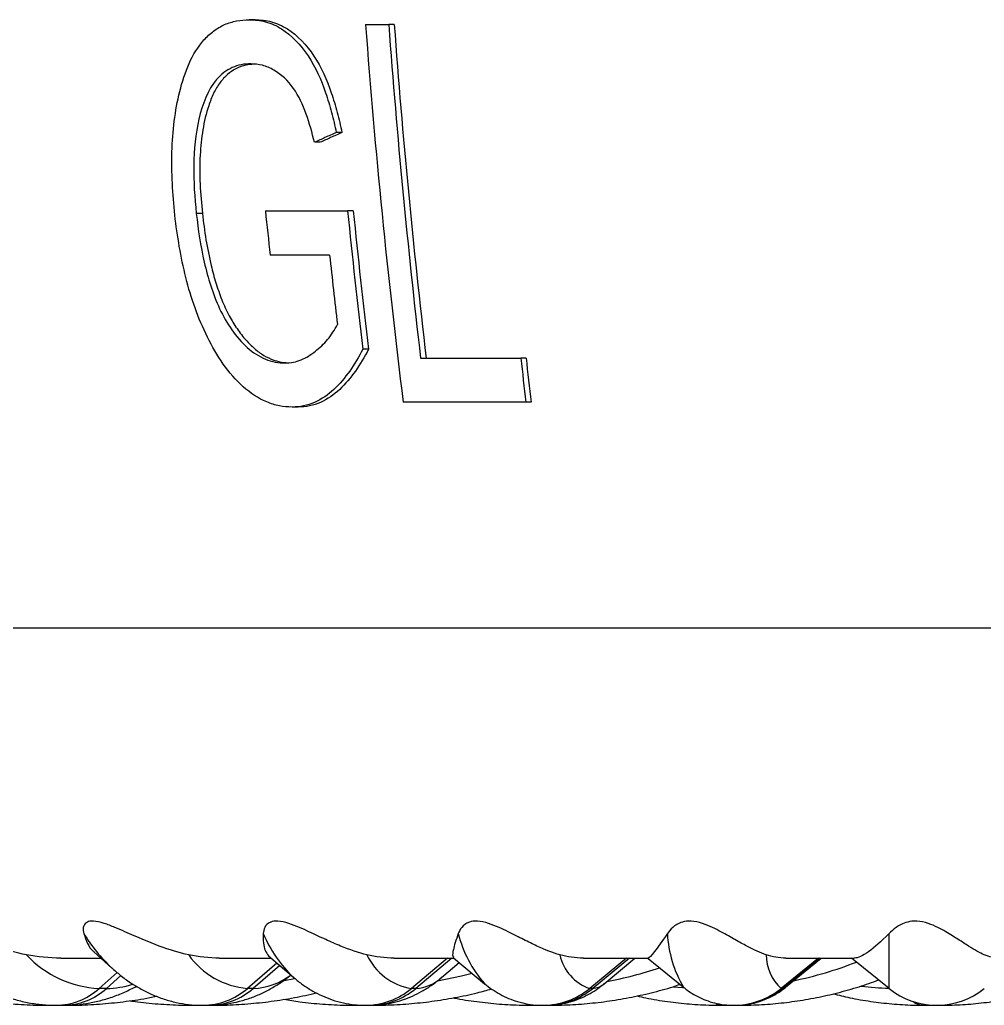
# Model space of a CAD drawing. Header units: millimetres. Extents: x 10 to 412, y 8 to 584.
# Drawn here: x 163.25 to 173.46, y 324.31 to 334.75 of the extents above; entities that cross this region are included whole.
import ezdxf

# ---------------------------------------------------------------- set-up
doc = ezdxf.new("R2010")
doc.units = ezdxf.units.MM
doc.layers.add('DETAIL', color=3, linetype='Continuous')
doc.layers.add('OUTLINE', color=7, linetype='Continuous', lineweight=25)

msp = doc.modelspace()

# ---------------------------------------------------------------- linework, layer by layer
at = {"layer": 'DETAIL'}
for p, q in [((165.18553, 332.69205), (165.12086, 332.69205)), ((172.45438, 324.48392), (172.45438, 325.06514)), ((167.78019, 324.80517), (167.39771, 324.48392)), ((167.82719, 324.80517), (167.44471, 324.48392)), ((169.67601, 324.80517), (169.28605, 324.48392)), ((169.70754, 324.80517), (169.31758, 324.48392)), ((171.70723, 324.80517), (171.31276, 324.48392)), ((171.72306, 324.80517), (171.32859, 324.48392)), ((165.97391, 324.75311), (165.66212, 324.48392)), ((166.00501, 324.72633), (165.72422, 324.48392)), ((164.28197, 324.65354), (164.09248, 324.48392)), ((164.32154, 324.62027), (164.16922, 324.48392)), ((166.16134, 324.58662), (166.05103, 324.56451)), ((164.16922, 324.48392), (164.09248, 324.48392)), ((165.72422, 324.48392), (165.66212, 324.48392)), ((167.44471, 324.48392), (167.39771, 324.48392)), ((169.31758, 324.48392), (169.28605, 324.48392)), ((171.32859, 324.48392), (171.31276, 324.48392)), ((172.97948, 324.30545), (172.99005, 324.30517))]:
    msp.add_line(p, q, dxfattribs=at)
at = {"layer": 'DETAIL', "flags": 128}
for points in [[(168.04142, 324.64348), (167.92668, 324.61374), (167.67362, 324.55932)], [(170.28054, 324.48888), (170.26775, 324.48954), (170.1691, 324.49604)], [(171.35842, 324.49608), (171.35301, 324.49206), (171.32859, 324.48392)], [(166.77945, 324.31296), (166.78014, 324.31259), (166.80828, 324.30517)], [(168.63218, 324.31674), (168.64137, 324.31259), (168.67855, 324.30517)], [(170.61978, 324.32354), (170.64588, 324.31259), (170.69182, 324.30517)]]:
    msp.add_lwpolyline(points, dxfattribs=at)
at = {"layer": 'DETAIL'}
for centre, radius, start, end in [((165.41223, 325.96647), 1.73481, 211.302585, 226.77786), ((167.09435, 325.59599), 1.37123, 202.776134, 226.600866), ((169.11069, 325.36311), 1.25186, 193.769703, 221.437183), ((171.3362, 325.12193), 1.22898, 182.648327, 210.595573), ((164.14469, 325.60391), 1.1212, 222.969478, 267.330808), ((165.73149, 325.32621), 0.84514, 215.146829, 265.291705), ((167.49459, 325.10097), 0.62461, 204.728284, 261.077333), ((169.43615, 324.93499), 0.47539, 191.565267, 251.59455), ((171.61879, 324.83335), 0.46449, 179.21823, 228.78844), ((168.66789, 328.79273), 4.30965, 280.678076, 288.365618), ((170.62748, 328.52981), 4.04749, 281.628641, 291.482734), ((165.70308, 325.1698), 0.68621, 271.765404, 307.58307), ((167.42528, 324.9064), 0.42293, 272.632814, 313.419203), ((164.16612, 325.38269), 0.89878, 270.197392, 288.202676), ((169.30753, 324.67766), 0.194, 272.970744, 312.003235), ((172.57945, 328.08708), 3.60312, 263.326284, 267.965464), ((163.63184, 324.98802), 0.68286, 270.315906, 312.42067), ((163.70812, 324.98919), 0.68404, 270.359599, 312.382843), ((165.18606, 325.02844), 0.72328, 270.185668, 311.16217), ((165.24788, 325.0292), 0.72404, 270.21481, 311.139577), ((166.90947, 325.06131), 0.75614, 270.085757, 310.217709), ((166.95634, 325.06165), 0.75649, 270.114547, 310.208201), ((168.78904, 325.08551), 0.78034, 270.025103, 309.562758), ((168.82055, 325.08557), 0.7804, 270.049127, 309.561203), ((170.81032, 325.10069), 0.79553, 269.942227, 309.16774), ((170.82632, 325.10019), 0.79503, 270.011802, 309.180467), ((172.838, 324.53657), 0.23147, 235.571483, 268.704336)]:
    msp.add_arc(centre, radius, start, end, dxfattribs=at)
at = {"layer": 'OUTLINE'}
for p, q in [((165.74371, 334.74562), (165.68161, 334.74562)), ((166.91323, 334.69367), (167.15832, 334.69367)), ((167.21623, 334.69367), (167.15832, 334.69367)), ((166.66305, 333.55082), (166.60309, 333.55082)), ((166.43333, 333.44691), (166.37266, 333.44691)), ((165.85252, 332.71964), (166.72267, 332.71964)), ((166.78269, 332.71964), (166.72267, 332.71964)), ((166.53246, 332.2521), (165.90313, 332.2521)), ((166.9447, 331.25455), (166.88433, 331.25455)), ((167.49541, 331.16121), (168.55628, 331.16121)), ((168.61179, 331.16121), (168.55628, 331.16121)), ((168.60963, 330.69367), (167.3114, 330.69367)), ((168.66526, 330.69367), (168.60963, 330.69367)), ((166.19805, 330.64172), (166.13508, 330.64172)), ((153.47399, 328.30517), (221.46164, 328.30517)), ((163.68723, 324.80517), (164.11034, 324.80517)), ((164.03786, 324.87068), (164.22794, 324.6989)), ((165.36816, 324.80517), (165.9134, 324.80517)), ((165.88637, 324.82842), (166.15274, 324.59921)), ((167.21727, 324.80517), (167.85237, 324.80517)), ((167.84245, 324.80909), (168.17355, 324.5335)), ((169.22051, 324.80517), (169.90248, 324.80517)), ((169.43735, 324.5335), (169.76372, 324.80517)), ((171.35842, 324.49608), (171.737, 324.80517)), ((171.36262, 324.80517), (172.08628, 324.80517)), ((172.45438, 324.48392), (172.0584, 324.80517)), ((164.22794, 324.6989), (164.22419, 324.70231)), ((167.71597, 324.59921), (167.90214, 324.75941)), ((169.90346, 324.80246), (170.27872, 324.49608)), ((167.71915, 324.60197), (167.71597, 324.59921)), ((168.17355, 324.5335), (168.17219, 324.53463)), ((163.55247, 324.30517), (163.63568, 324.30517)), ((163.63568, 324.30517), (163.71241, 324.30517)), ((163.71241, 324.30517), (163.73336, 324.30517)), ((165.09524, 324.30517), (165.18849, 324.30517)), ((165.18849, 324.30517), (165.25059, 324.30517)), ((165.25059, 324.30517), (165.27406, 324.30517)), ((166.80828, 324.30517), (166.91086, 324.30517)), ((166.91086, 324.30517), (166.95786, 324.30517)), ((166.95786, 324.30517), (166.98367, 324.30517)), ((168.67855, 324.30517), (168.78968, 324.30517)), ((168.78968, 324.30517), (168.82121, 324.30517)), ((168.82121, 324.30517), (168.84918, 324.30517)), ((170.69182, 324.30517), (170.81066, 324.30517)), ((170.81066, 324.30517), (170.82648, 324.30517)), ((170.82648, 324.30517), (170.85639, 324.30517)), ((172.83277, 324.30517), (172.99002, 324.30517))]:
    msp.add_line(p, q, dxfattribs=at)
for centre, radius, start, end in [((247.07965, 340.65388), 80.38768, 184.251999, 187.1173669), ((248.4115, 340.66483), 81.47228, 184.2030124, 186.6987206), ((248.28685, 340.66388), 81.29015, 184.2117781, 186.7131272), ((241.41403, 340.66248), 75.97784, 186.0007535, 186.3553903), ((244.97913, 340.6132), 78.65356, 185.7598185, 186.8335728), ((244.84488, 340.61029), 78.45998, 185.7719373, 186.8483688), ((243.83033, 340.61054), 77.74847, 186.1715729, 186.7157503), ((252.76629, 340.53409), 84.73003, 186.3510918, 186.6693012), ((252.44971, 340.51232), 84.3578, 186.3643553, 186.6839777), ((172.9584, 325.10517), 0.8, 230.947466, 309.052534)]:
    msp.add_arc(centre, radius, start, end, dxfattribs=at)
for points, knots in [([(164.89411, 332.675), (164.87025, 332.89919), (164.85782, 333.12333), (164.86918, 333.56635), (164.89593, 333.77985), (164.97077, 334.08687), (165.00384, 334.18734), (165.08648, 334.37457), (165.1391, 334.46036), (165.23371, 334.56668), (165.26799, 334.59757), (165.34103, 334.65203), (165.38023, 334.67604), (165.46227, 334.71155), (165.5047, 334.72385), (165.59134, 334.74185), (165.63631, 334.74473), (165.68161, 334.74562)], [0, 0, 0, 0, 0.25, 0.25, 0.5, 0.5, 0.625, 0.625, 0.75, 0.75, 0.8125, 0.8125, 0.875, 0.875, 0.9375, 0.9375, 1, 1, 1, 1]), ([(165.68161, 334.74562), (165.73951, 334.74327), (165.79744, 334.73924), (165.91201, 334.70767), (165.96983, 334.68212), (166.13133, 334.58035), (166.22714, 334.47851), (166.38226, 334.24422), (166.44334, 334.10986), (166.51246, 333.90385), (166.53347, 333.83437), (166.57111, 333.69367), (166.58706, 333.62214), (166.60309, 333.55081)], [0, 0, 0, 0, 0.125, 0.125, 0.25, 0.25, 0.5, 0.5, 0.75, 0.75, 0.875, 0.875, 1, 1, 1, 1]), ([(165.74371, 334.74562), (165.80154, 334.74327), (165.85939, 334.73922), (165.97379, 334.70755), (166.03152, 334.68193), (166.19273, 334.57991), (166.28828, 334.47791), (166.44289, 334.24356), (166.50373, 334.10928), (166.57265, 333.90346), (166.59361, 333.83405), (166.63114, 333.69349), (166.64705, 333.62206), (166.66305, 333.55081)], [0, 0, 0, 0, 0.125, 0.125, 0.25, 0.25, 0.5, 0.5, 0.75, 0.75, 0.875, 0.875, 1, 1, 1, 1]), ([(165.69748, 334.27808), (165.66329, 334.27732), (165.62938, 334.27555), (165.56397, 334.26196), (165.53212, 334.25164), (165.43903, 334.21058), (165.38368, 334.16739), (165.24175, 334.0046), (165.18556, 333.85075), (165.11227, 333.53689), (165.09649, 333.37042), (165.09193, 333.03272), (165.10267, 332.86267), (165.12086, 332.69205)], [0, 0, 0, 0, 0.0625, 0.0625, 0.125, 0.125, 0.25, 0.25, 0.5, 0.5, 0.75, 0.75, 1, 1, 1, 1]), ([(165.72851, 334.27445), (165.70116, 334.27231), (165.63608, 334.26723), (165.54059, 334.23207), (165.44817, 334.16803), (165.36739, 334.07957), (165.30127, 333.9668), (165.23616, 333.80039), (165.18455, 333.5813), (165.1565, 333.3007), (165.15706, 333.00258), (165.17604, 332.79559), (165.18553, 332.69205)], [0, 0, 0, 0, 0.05180514, 0.12326005, 0.19130657, 0.25940682, 0.3358127, 0.41239136, 0.55084201, 0.68953166, 0.84468823, 1, 1, 1, 1]), ([(166.37266, 333.44692), (166.32033, 333.64831), (166.26496, 333.85467), (166.0914, 334.1003), (166.01953, 334.16697), (165.90292, 334.23373), (165.86305, 334.2514), (165.78037, 334.27347), (165.7388, 334.27626), (165.69748, 334.27808)], [0, 0, 0, 0, 0.5, 0.5, 0.75, 0.75, 0.875, 0.875, 1, 1, 1, 1]), ([(166.60309, 333.55081), (166.5831, 333.54183), (166.56313, 333.53286), (166.54318, 333.52388), (166.52323, 333.5149), (166.5033, 333.50592), (166.48339, 333.49694), (166.44641, 333.48027), (166.4095, 333.46359), (166.37266, 333.44692)], [0, 0, 0, 0, 0.000082137802, 0.000082137802, 0.000082137802, 0.000164275603, 0.000164275603, 0.000164275603, 0.000316821797, 0.000316821797, 0.000316821797, 0.000316821797]), ([(166.66305, 333.55081), (166.64307, 333.54181), (166.62311, 333.53281), (166.60317, 333.52381), (166.58323, 333.51481), (166.56331, 333.50581), (166.54341, 333.49681), (166.50665, 333.48018), (166.46995, 333.46355), (166.43333, 333.44692)], [0, 0, 0, 0, 0.000082137802, 0.000082137802, 0.000082137802, 0.000164275604, 0.000164275604, 0.000164275604, 0.000316013051, 0.000316013051, 0.000316013051, 0.000316013051]), ([(166.13509, 330.64172), (166.09021, 330.64347), (166.04542, 330.64607), (165.95611, 330.66354), (165.91158, 330.67768), (165.77836, 330.73354), (165.69497, 330.78903), (165.46176, 330.99647), (165.33699, 331.1848), (165.14022, 331.58335), (165.06507, 331.79653), (164.956, 332.23256), (164.91953, 332.45301), (164.89411, 332.675)], [0, 0, 0, 0, 0.0625, 0.0625, 0.125, 0.125, 0.25, 0.25, 0.5, 0.5, 0.75, 0.75, 1, 1, 1, 1]), ([(165.12086, 332.69205), (165.14077, 332.51986), (165.16626, 332.3483), (165.24406, 332.00788), (165.29536, 331.84155), (165.40474, 331.60596), (165.44804, 331.53037), (165.54517, 331.39217), (165.59965, 331.32725), (165.71916, 331.22063), (165.78555, 331.17732), (165.88736, 331.13585), (165.92174, 331.12571), (165.9914, 331.11288), (166.02664, 331.11094), (166.06166, 331.10925)], [0, 0, 0, 0, 0.25, 0.25, 0.5, 0.5, 0.625, 0.625, 0.75, 0.75, 0.875, 0.875, 0.9375, 0.9375, 1, 1, 1, 1]), ([(165.18553, 332.69205), (165.19715, 332.59981), (165.22039, 332.41542), (165.26896, 332.17013), (165.3261, 331.9577), (165.38839, 331.77888), (165.46303, 331.61548), (165.54988, 331.47151), (165.64018, 331.35432), (165.73607, 331.25881), (165.83523, 331.18628), (165.94128, 331.13637), (166.02624, 331.11565), (166.07425, 331.11282), (166.08613, 331.11212)], [0, 0, 0, 0, 0.13739745, 0.2746783, 0.36731025, 0.46006014, 0.55237274, 0.63180115, 0.71119694, 0.77770835, 0.84414975, 0.91108132, 0.97798342, 1, 1, 1, 1]), ([(166.06166, 331.10925), (166.09096, 331.11075), (166.12028, 331.1123), (166.17683, 331.12321), (166.20418, 331.13212), (166.28451, 331.16536), (166.33486, 331.19667), (166.42798, 331.26943), (166.47167, 331.31097), (166.55164, 331.40609), (166.58461, 331.461), (166.61533, 331.51834)], [0, 0, 0, 0, 0.125, 0.125, 0.25, 0.25, 0.5, 0.5, 0.75, 0.75, 1, 1, 1, 1]), ([(166.88433, 331.25455), (166.8407, 331.17469), (166.79626, 331.09591), (166.69347, 330.95232), (166.63822, 330.88611), (166.51578, 330.77288), (166.44784, 330.72483), (166.33535, 330.67549), (166.29691, 330.66266), (166.21754, 330.64634), (166.17629, 330.64398), (166.13509, 330.64172)], [0, 0, 0, 0, 0.25, 0.25, 0.5, 0.5, 0.75, 0.75, 0.875, 0.875, 1, 1, 1, 1]), ([(166.9447, 331.25455), (166.90128, 331.17477), (166.85707, 331.09605), (166.75474, 330.95253), (166.69973, 330.88632), (166.57775, 330.77304), (166.51002, 330.72494), (166.39785, 330.67554), (166.35951, 330.6627), (166.28033, 330.64635), (166.23917, 330.64398), (166.19805, 330.64172)], [0, 0, 0, 0, 0.25, 0.25, 0.5, 0.5, 0.75, 0.75, 0.875, 0.875, 1, 1, 1, 1]), ([(163.32429, 324.83969), (163.21448, 324.86098), (163.1008, 324.89202), (162.85969, 324.97435), (162.73336, 325.02629), (162.55668, 325.10047), (162.52027, 325.11572), (162.44525, 325.14572), (162.40619, 325.16072), (162.32832, 325.18552), (162.2899, 325.19445), (162.23421, 325.19789), (162.21665, 325.19334), (162.18222, 325.17274), (162.18042, 325.15136), (162.18665, 325.1085), (162.19629, 325.08647), (162.209, 325.06513)], [0, 0, 0, 0, 0.25, 0.25, 0.5, 0.5, 0.5625, 0.5625, 0.625, 0.625, 0.6875, 0.6875, 0.75, 0.75, 0.875, 0.875, 1, 1, 1, 1]), ([(165.04043, 324.83969), (164.94217, 324.86085), (164.83825, 324.89205), (164.61681, 324.9741), (164.49946, 325.02594), (164.33109, 325.09977), (164.29592, 325.11506), (164.2231, 325.14494), (164.18432, 325.16008), (164.10531, 325.18513), (164.06511, 325.19425), (164.00382, 325.19797), (163.98258, 325.19345), (163.93782, 325.17299), (163.92882, 325.15126), (163.92125, 325.10855), (163.92403, 325.08652), (163.92995, 325.06513)], [0, 0, 0, 0, 0.25, 0.25, 0.5, 0.5, 0.5625, 0.5625, 0.625, 0.625, 0.6875, 0.6875, 0.75, 0.75, 0.875, 0.875, 1, 1, 1, 1]), ([(166.92726, 324.83969), (166.84125, 324.86071), (166.74823, 324.89197), (166.59798, 324.95332), (166.54594, 324.97621), (166.43528, 325.02698), (166.37672, 325.05498), (166.28184, 325.0989), (166.24896, 325.1139), (166.17794, 325.1441), (166.13981, 325.15936), (166.06048, 325.18466), (166.01884, 325.19401), (165.95226, 325.19806), (165.92782, 325.19368), (165.87245, 325.17324), (165.85667, 325.15175), (165.83505, 325.10871), (165.83099, 325.08658), (165.83004, 325.06513)], [0, 0, 0, 0, 0.25, 0.25, 0.375, 0.375, 0.5, 0.5, 0.5625, 0.5625, 0.625, 0.625, 0.6875, 0.6875, 0.75, 0.75, 0.875, 0.875, 1, 1, 1, 1]), ([(168.97041, 324.83969), (168.89687, 324.86065), (168.81617, 324.89172), (168.68184, 324.95336), (168.63501, 324.97631), (168.53462, 325.02696), (168.48079, 325.05497), (168.39093, 325.09933), (168.35959, 325.11444), (168.29127, 325.14468), (168.25417, 325.1599), (168.17615, 325.1848), (168.13367, 325.19411), (168.06316, 325.19803), (168.03591, 325.19361), (167.97135, 325.17315), (167.9488, 325.15173), (167.91352, 325.10867), (167.90262, 325.08655), (167.89481, 325.06513)], [0, 0, 0, 0, 0.25, 0.25, 0.375, 0.375, 0.5, 0.5, 0.5625, 0.5625, 0.625, 0.625, 0.6875, 0.6875, 0.75, 0.75, 0.875, 0.875, 1, 1, 1, 1]), ([(171.15434, 324.83969), (171.09356, 324.86065), (171.02654, 324.89118), (170.91018, 324.9526), (170.8685, 324.97582), (170.77857, 325.02664), (170.7305, 325.05431), (170.64714, 325.09882), (170.6176, 325.11406), (170.5533, 325.1441), (170.51791, 325.1593), (170.43976, 325.18472), (170.39725, 325.19395), (170.32305, 325.19808), (170.29254, 325.19366), (170.2194, 325.17346), (170.18952, 325.15172), (170.14108, 325.10893), (170.12328, 325.08673), (170.10853, 325.06513)], [0, 0, 0, 0, 0.25, 0.25, 0.375, 0.375, 0.5, 0.5, 0.5625, 0.5625, 0.625, 0.625, 0.6875, 0.6875, 0.75, 0.75, 0.875, 0.875, 1, 1, 1, 1]), ([(173.46243, 324.83969), (173.41414, 324.86097), (173.35945, 324.89195), (173.26201, 324.95319), (173.22695, 324.97608), (173.14836, 325.02699), (173.10505, 325.05511), (173.02892, 325.0996), (173.00156, 325.11487), (172.94092, 325.14491), (172.90721, 325.16002), (172.83061, 325.1852), (172.78814, 325.19421), (172.71081, 325.19799), (172.67846, 325.19347), (172.5977, 325.1732), (172.56154, 325.1516), (172.50035, 325.10894), (172.47584, 325.0867), (172.45438, 325.06513)], [0, 0, 0, 0, 0.25, 0.25, 0.375, 0.375, 0.5, 0.5, 0.5625, 0.5625, 0.625, 0.625, 0.6875, 0.6875, 0.75, 0.75, 0.875, 0.875, 1, 1, 1, 1]), ([(163.92995, 325.06514), (163.94255, 325.02903), (163.96781, 324.95663), (164.00589, 324.89428), (164.03529, 324.87535), (164.03956, 324.8726)], [0, 0, 0, 0, 0.45964315, 0.92142005, 1, 1, 1, 1]), ([(165.83004, 325.06514), (165.82977, 325.0303), (165.82921, 324.96046), (165.84615, 324.87785), (165.87264, 324.84622), (165.88697, 324.82911)], [0, 0, 0, 0, 0.31368165, 0.62867359, 1, 1, 1, 1]), ([(167.89481, 325.06514), (167.88308, 325.03188), (167.85958, 324.96524), (167.83809, 324.8835), (167.83017, 324.82532), (167.84168, 324.81686), (167.84618, 324.81355)], [0, 0, 0, 0, 0.23562879, 0.47213694, 0.79331749, 1, 1, 1, 1]), ([(170.10853, 325.06513), (170.05209, 324.98246), (170.00592, 324.91803), (169.93667, 324.82921), (169.91372, 324.80517), (169.90248, 324.80517)], [0, 0, 0, 0, 0.5, 0.5, 1, 1, 1, 1]), ([(162.3988, 324.85335), (162.42633, 324.82631), (162.49523, 324.75865), (162.61287, 324.66389), (162.74898, 324.56913), (162.88791, 324.48952), (163.02857, 324.42442), (163.17043, 324.37359), (163.31293, 324.33672), (163.45551, 324.31351), (163.56331, 324.30573), (163.62317, 324.30526), (163.63568, 324.30517)], [0, 0, 0, 0, 0.08245547, 0.2063879, 0.32629886, 0.44205596, 0.55389616, 0.66230681, 0.76788415, 0.87127226, 0.97310597, 1, 1, 1, 1]), ([(164.2226, 324.70456), (164.25329, 324.67732), (164.31745, 324.62036), (164.42253, 324.54449), (164.53421, 324.47618), (164.65236, 324.41753), (164.77682, 324.36951), (164.90717, 324.33374), (165.03511, 324.31227), (165.1291, 324.30558), (165.17906, 324.30523), (165.18849, 324.30517)], [0, 0, 0, 0, 0.11839246, 0.24760563, 0.37136339, 0.49071657, 0.61891, 0.74289046, 0.86353313, 0.97424537, 1, 1, 1, 1]), ([(165.25059, 324.30517), (165.28703, 324.30607), (165.36609, 324.30803), (165.48657, 324.32491), (165.61063, 324.35389), (165.73145, 324.39476), (165.84898, 324.44674), (165.96275, 324.51027), (166.0544, 324.57013), (166.10541, 324.61168), (166.12228, 324.62542)], [0, 0, 0, 0, 0.11285618, 0.24488133, 0.37705135, 0.51041079, 0.64604811, 0.78513081, 0.92891118, 1, 1, 1, 1]), ([(166.15229, 324.60049), (166.15681, 324.59631), (166.18937, 324.56619), (166.25655, 324.51681), (166.35299, 324.45467), (166.45387, 324.40323), (166.56156, 324.36053), (166.67591, 324.32879), (166.7941, 324.30877), (166.87274, 324.30634), (166.91086, 324.30517)], [0, 0, 0, 0, 0.024138747, 0.173901635, 0.31619638, 0.453000191, 0.585887024, 0.729256038, 0.868761759, 1, 1, 1, 1]), ([(166.95786, 324.30517), (166.99815, 324.30647), (167.07732, 324.30904), (167.19318, 324.32909), (167.30402, 324.35959), (167.41027, 324.40112), (167.51188, 324.4525), (167.60815, 324.51391), (167.67826, 324.56551), (167.71372, 324.59812), (167.72151, 324.60529)], [0, 0, 0, 0, 0.13744956, 0.27008468, 0.4027229, 0.53650959, 0.67273235, 0.81291773, 0.95887781, 1, 1, 1, 1]), ([(172.99002, 324.30517), (173.03406, 324.30561), (173.15285, 324.30679), (173.34615, 324.31923), (173.56917, 324.34564), (173.79065, 324.38486), (174.01011, 324.43638), (174.22671, 324.50101), (174.39831, 324.56034), (174.49604, 324.60225), (174.52406, 324.61426)], [0, 0, 0, 0, 0.08420029, 0.22710976, 0.37002348, 0.51297093, 0.65599425, 0.79912595, 0.94240412, 1, 1, 1, 1]), ([(163.71241, 324.30517), (163.74782, 324.30588), (163.82999, 324.30754), (163.95818, 324.32275), (164.09582, 324.35086), (164.23099, 324.39141), (164.36255, 324.44254), (164.44612, 324.48549), (164.48761, 324.50681)], [0, 0, 0, 0, 0.130662962, 0.303222189, 0.475965721, 0.649947122, 0.826225566, 1, 1, 1, 1]), ([(168.16926, 324.53745), (168.17089, 324.53596), (168.19552, 324.5134), (168.25075, 324.47374), (168.33469, 324.42122), (168.42531, 324.37749), (168.52396, 324.34181), (168.62991, 324.31685), (168.72056, 324.30626), (168.77375, 324.30542), (168.78968, 324.30517)], [0, 0, 0, 0, 0.01115058, 0.16910292, 0.32158989, 0.47046152, 0.61697932, 0.77678115, 0.93310306, 1, 1, 1, 1]), ([(168.82121, 324.30517), (168.85568, 324.30629), (168.92595, 324.30857), (169.02966, 324.32697), (169.13013, 324.35594), (169.22472, 324.39494), (169.3124, 324.44253), (169.38399, 324.48985), (169.42264, 324.52244), (169.43769, 324.53512)], [0, 0, 0, 0, 0.145631714, 0.296911542, 0.447001965, 0.596993085, 0.748130213, 0.901956889, 1, 1, 1, 1]), ([(168.84918, 324.30517), (168.89551, 324.3056), (169.0217, 324.30677), (169.22754, 324.31904), (169.46586, 324.34539), (169.70268, 324.38433), (169.93704, 324.43657), (170.1169, 324.48409), (170.21719, 324.51818), (170.24152, 324.52645)], [0, 0, 0, 0, 0.098298041, 0.267747918, 0.437205124, 0.606672948, 0.776164156, 0.945696507, 1, 1, 1, 1]), ([(170.27593, 324.49976), (170.28825, 324.48938), (170.32266, 324.46039), (170.38853, 324.41815), (170.47161, 324.37524), (170.56114, 324.34149), (170.65801, 324.31728), (170.74206, 324.30641), (170.79416, 324.30547), (170.81066, 324.30517)], [0, 0, 0, 0, 0.09042062, 0.25247183, 0.41474794, 0.5771358, 0.73955832, 0.91752777, 1, 1, 1, 1]), ([(170.82648, 324.30517), (170.85997, 324.30634), (170.92701, 324.30868), (171.02506, 324.32734), (171.11823, 324.35597), (171.20488, 324.39395), (171.28309, 324.43978), (171.33522, 324.4757), (171.3586, 324.49661), (171.36136, 324.49907)], [0, 0, 0, 0, 0.16748638, 0.33535998, 0.49980799, 0.66147854, 0.82096413, 0.97886942, 1, 1, 1, 1]), ([(170.85639, 324.30517), (170.90167, 324.3056), (171.02448, 324.30679), (171.2246, 324.31912), (171.45597, 324.34549), (171.6858, 324.38457), (171.91341, 324.43641), (172.1335, 324.49816), (172.27567, 324.54882), (172.34426, 324.57325)], [0, 0, 0, 0, 0.089589506, 0.243003014, 0.396422759, 0.549861848, 0.703345004, 0.856892615, 1, 1, 1, 1]), ([(163.73336, 324.30517), (163.78151, 324.30559), (163.91349, 324.30676), (164.12913, 324.31879), (164.37922, 324.34574), (164.56981, 324.37355), (164.67599, 324.3963), (164.70017, 324.40149)], [0, 0, 0, 0, 0.14843885, 0.40687088, 0.66531798, 0.92376791, 1, 1, 1, 1]), ([(165.27406, 324.30517), (165.32184, 324.30559), (165.45265, 324.30676), (165.66629, 324.31891), (165.91407, 324.34536), (166.15715, 324.38315), (166.31613, 324.41849), (166.39399, 324.4358)], [0, 0, 0, 0, 0.12687766, 0.34735568, 0.56784774, 0.78834337, 1, 1, 1, 1]), ([(166.98367, 324.30517), (167.03084, 324.30559), (167.15971, 324.30676), (167.37006, 324.31903), (167.61394, 324.34517), (167.85607, 324.38466), (168.06723, 324.42863), (168.19616, 324.4646), (168.24625, 324.47857)], [0, 0, 0, 0, 0.11075198, 0.30258466, 0.49442633, 0.68627481, 0.87813641, 1, 1, 1, 1]), ([(169.78438, 324.4046), (169.81629, 324.39727), (169.92411, 324.37249), (170.11021, 324.34344), (170.3418, 324.31745), (170.53598, 324.30649), (170.65269, 324.3055), (170.69182, 324.30517)], [0, 0, 0, 0, 0.10716314, 0.36209714, 0.61687365, 0.87152909, 1, 1, 1, 1]), ([(171.86252, 324.42685), (171.9211, 324.41249), (172.05279, 324.3802), (172.26028, 324.34488), (172.48365, 324.31855), (172.67475, 324.30667), (172.79117, 324.30556), (172.83277, 324.30517)], [0, 0, 0, 0, 0.18401009, 0.41373023, 0.64320682, 0.87249855, 1, 1, 1, 1]), ([(162.9367, 324.34391), (162.94274, 324.34301), (163.03171, 324.32976), (163.20518, 324.3162), (163.40462, 324.30596), (163.52047, 324.30534), (163.55247, 324.30517)], [0, 0, 0, 0, 0.02965376, 0.43707304, 0.84449089, 1, 1, 1, 1]), ([(164.41947, 324.35365), (164.4459, 324.34955), (164.55443, 324.33272), (164.74674, 324.3162), (164.94581, 324.30605), (165.06205, 324.30536), (165.09524, 324.30517)], [0, 0, 0, 0, 0.11832006, 0.48574005, 0.85314248, 1, 1, 1, 1]), ([(166.04662, 324.36839), (166.10288, 324.35925), (166.23987, 324.33698), (166.4595, 324.31635), (166.65737, 324.30616), (166.77368, 324.30539), (166.80828, 324.30517)], [0, 0, 0, 0, 0.22335964, 0.54386217, 0.86432456, 1, 1, 1, 1]), ([(167.84063, 324.38398), (167.84487, 324.38307), (167.92741, 324.36538), (168.09031, 324.3424), (168.32873, 324.31648), (168.52518, 324.30635), (168.64181, 324.30545), (168.67855, 324.30517)], [0, 0, 0, 0, 0.015421206, 0.300082645, 0.58464812, 0.869137279, 1, 1, 1, 1])]:
    msp.add_open_spline(points, degree=3, knots=knots, dxfattribs=at)
for points in [[(172.45438, 325.06513), (172.28656, 324.89655), (172.16405, 324.80517), (172.08628, 324.80517)], [(163.68723, 324.80517), (163.56286, 324.80517), (163.44211, 324.81685), (163.32429, 324.83969)], [(165.36816, 324.80517), (165.25545, 324.80517), (165.14645, 324.81686), (165.04043, 324.83969)], [(167.21727, 324.80517), (167.11708, 324.80517), (167.02067, 324.81686), (166.92726, 324.83969)], [(169.22051, 324.80517), (169.13368, 324.80517), (169.05048, 324.81687), (168.97041, 324.83969)], [(171.36262, 324.80517), (171.29003, 324.80517), (171.22068, 324.81682), (171.15434, 324.83969)], [(173.6273, 324.80517), (173.56944, 324.80517), (173.51452, 324.81673), (173.46243, 324.83969)]]:
    msp.add_open_spline(points, degree=3, dxfattribs=at)

doc.saveas('drawing.dxf')
